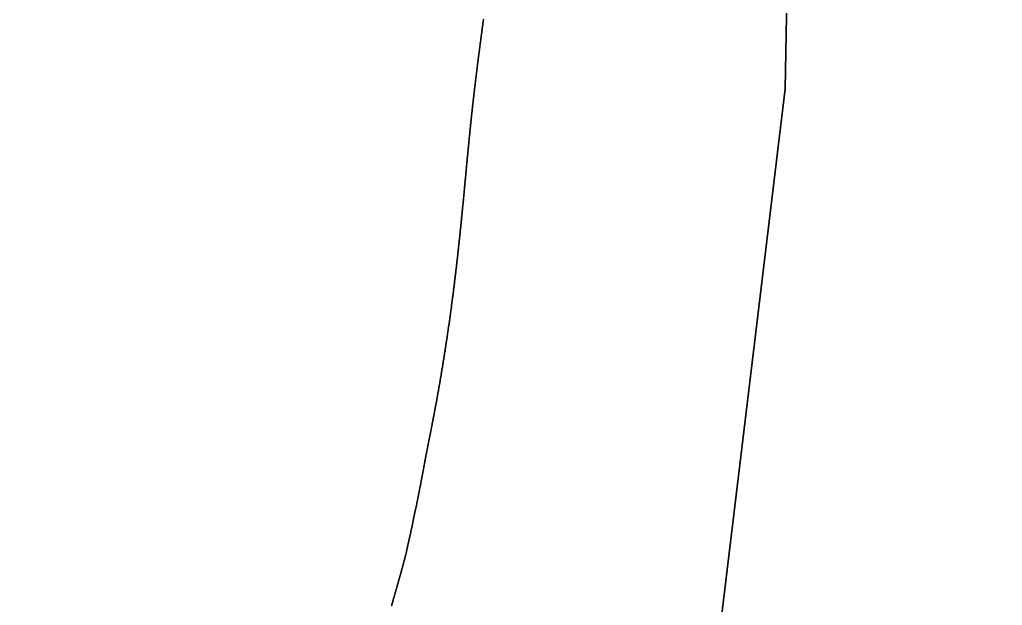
# Model space of a CAD drawing. Header units: inches. Extents: x 130170 to 284068, y 377793 to 804530.
# Drawn here: x 260626.3 to 260714.5, y 746556.4 to 746608.9 of the extents above; entities that cross this region are included whole.
import ezdxf

# ---------------------------------------------------------------- set-up
doc = ezdxf.new("R2010")
doc.units = ezdxf.units.IN
doc.header["$MEASUREMENT"] = 0
doc.layers.add('muni_il', color=7, linetype='Continuous')

msp = doc.modelspace()

# ---------------------------------------------------------------- linework, layer by layer
at = {"layer": 'muni_il'}
for points in [[(260754.781, 747530.375), (260754.516, 747438.375), (260754.219, 747328.938), (260744.016, 747241.375), (260757.781, 747179.188), (260746.219, 746984), (260731.625, 746822.375), (260701.984, 746720.062), (260696.672, 746692.375), (260695.016, 746602.75), (260685.453, 746523.188), (260656.688, 746406.938), (260626.344, 746302.5), (260639.141, 746300.188), (260650.062, 746297.125), (260662.125, 746293.125), (260756.85, 746272.963), (260806.032, 746262.021), (261717.828, 746059.438), (261715.418, 746000.168), (261660.703, 744654.562)], [(261660.703, 744654.562), (261715.418, 746000.168), (261717.828, 746059.438), (260806.032, 746262.021), (260756.85, 746272.963), (260662.125, 746293.125), (260650.062, 746297.125), (260639.141, 746300.188), (260626.344, 746302.5), (260656.688, 746406.938), (260685.453, 746523.188), (260695.016, 746602.75), (260696.672, 746692.375), (260701.984, 746720.062), (260731.625, 746822.375), (260746.219, 746984), (260757.781, 747179.188), (260744.016, 747241.375), (260754.219, 747328.938), (260754.516, 747438.375), (260754.781, 747530.375)], [(260659.718, 746556.351), (260659.728, 746556.387), (260659.738, 746556.423), (260659.748, 746556.46), (260659.758, 746556.496), (260659.768, 746556.532), (260659.778, 746556.568), (260659.788, 746556.605), (260659.798, 746556.641), (260659.808, 746556.678), (260659.818, 746556.714), (260659.828, 746556.751), (260659.839, 746556.787), (260659.849, 746556.824), (260659.859, 746556.861), (260659.869, 746556.898), (260659.88, 746556.935), (260659.89, 746556.972), (260659.9, 746557.009), (260659.911, 746557.046), (260659.921, 746557.083), (260659.932, 746557.121), (260659.942, 746557.158), (260659.953, 746557.196), (260659.963, 746557.233), (260659.974, 746557.271), (260659.984, 746557.309), (260659.995, 746557.346), (260660.006, 746557.384), (260660.016, 746557.422), (260660.027, 746557.461), (260660.038, 746557.499), (260660.049, 746557.537), (260660.059, 746557.576), (260660.07, 746557.614), (260660.081, 746557.653), (260660.092, 746557.691), (260660.103, 746557.73), (260660.114, 746557.769), (260660.125, 746557.808), (260660.136, 746557.848), (260660.147, 746557.887), (260660.158, 746557.927), (260660.17, 746557.966), (260660.181, 746558.006), (260660.192, 746558.046), (260660.204, 746558.086), (260660.215, 746558.126), (260660.226, 746558.167), (260660.238, 746558.207), (260660.249, 746558.248), (260660.261, 746558.288), (260660.273, 746558.329), (260660.284, 746558.37), (260660.296, 746558.411), (260660.308, 746558.453), (260660.319, 746558.494), (260660.331, 746558.536), (260660.343, 746558.578), (260660.355, 746558.62), (260660.367, 746558.662), (260660.378, 746558.704), (260660.39, 746558.746), (260660.402, 746558.788), (260660.414, 746558.831), (260660.426, 746558.873), (260660.439, 746558.916), (260660.451, 746558.958), (260660.463, 746559.001), (260660.475, 746559.043), (260660.487, 746559.086), (260660.499, 746559.129), (260660.511, 746559.171), (260660.523, 746559.214), (260660.535, 746559.256), (260660.547, 746559.298), (260660.559, 746559.34), (260660.571, 746559.382), (260660.879, 746560.499), (260660.987, 746560.962), (260661.038, 746561.186), (260661.088, 746561.405), (260661.137, 746561.619), (260661.184, 746561.829), (260661.23, 746562.033), (260661.275, 746562.233), (260661.318, 746562.428), (260661.36, 746562.619), (260661.401, 746562.805), (260661.441, 746562.987), (260661.48, 746563.164), (260661.517, 746563.337), (260661.554, 746563.506), (260661.589, 746563.671), (260661.623, 746563.832), (260661.657, 746563.989), (260661.689, 746564.142), (260661.721, 746564.292), (260661.752, 746564.437), (260661.781, 746564.58), (260661.81, 746564.718), (260661.838, 746564.854), (260661.866, 746564.986), (260661.892, 746565.115), (260661.918, 746565.24), (260661.943, 746565.363), (260661.967, 746565.482), (260661.991, 746565.599), (260662.014, 746565.713), (260662.037, 746565.824), (260662.058, 746565.933), (260662.079, 746566.039), (260662.1, 746566.142), (260662.12, 746566.243), (260662.14, 746566.341), (260662.158, 746566.438), (260662.177, 746566.532), (260662.195, 746566.623), (260662.213, 746566.713), (260662.23, 746566.8), (260662.246, 746566.886), (260662.262, 746566.969), (260662.278, 746567.051), (260662.293, 746567.131), (260662.309, 746567.209), (260662.323, 746567.285), (260662.337, 746567.36), (260662.351, 746567.433), (260662.365, 746567.505), (260662.378, 746567.575), (260662.391, 746567.643), (260662.404, 746567.71), (260662.416, 746567.776), (260662.428, 746567.84), (260662.44, 746567.903), (260662.452, 746567.965), (260662.463, 746568.026), (260662.474, 746568.085), (260662.485, 746568.143), (260662.496, 746568.201), (260662.506, 746568.257), (260662.516, 746568.312), (260662.526, 746568.366), (260662.536, 746568.42), (260662.546, 746568.472), (260662.556, 746568.524), (260662.565, 746568.575), (260662.574, 746568.625), (260662.583, 746568.674), (260662.592, 746568.722), (260662.601, 746568.77), (260662.61, 746568.817), (260662.619, 746568.864), (260662.627, 746568.91), (260662.636, 746568.956), (260662.644, 746569), (260662.652, 746569.045), (260662.66, 746569.089), (260662.668, 746569.133), (260662.676, 746569.176), (260662.684, 746569.219), (260662.692, 746569.261), (260662.7, 746569.304), (260662.708, 746569.346), (260662.716, 746569.387), (260662.724, 746569.429), (260662.731, 746569.47), (260662.739, 746569.511), (260662.747, 746569.552), (260662.755, 746569.593), (260662.762, 746569.634), (260662.77, 746569.675), (260662.778, 746569.715), (260662.786, 746569.756), (260662.793, 746569.797), (260662.801, 746569.838), (260662.809, 746569.879), (260662.817, 746569.92), (260662.825, 746569.961), (260662.833, 746570.002), (260662.841, 746570.043), (260662.849, 746570.085), (260662.857, 746570.126), (260662.865, 746570.169), (260662.873, 746570.211), (260662.882, 746570.253), (260662.89, 746570.296), (260662.899, 746570.339), (260662.907, 746570.383), (260662.916, 746570.427), (260662.925, 746570.471), (260662.933, 746570.516), (260662.942, 746570.561), (260662.951, 746570.606), (260662.96, 746570.652), (260662.97, 746570.698), (260662.979, 746570.745), (260662.988, 746570.793), (260662.998, 746570.841), (260663.008, 746570.889), (260663.017, 746570.938), (260663.027, 746570.988), (260663.037, 746571.038), (260663.047, 746571.088), (260663.057, 746571.14), (260663.068, 746571.192), (260663.078, 746571.244), (260663.089, 746571.297), (260663.1, 746571.351), (260663.11, 746571.406), (260663.121, 746571.461), (260663.132, 746571.517), (260663.144, 746571.573), (260663.155, 746571.631), (260663.167, 746571.689), (260663.178, 746571.747), (260663.19, 746571.807), (260663.202, 746571.867), (260663.214, 746571.928), (260663.226, 746571.989), (260663.238, 746572.052), (260663.251, 746572.115), (260663.263, 746572.179), (260663.276, 746572.243), (260663.289, 746572.309), (260663.302, 746572.375), (260663.315, 746572.442), (260663.328, 746572.51), (260663.342, 746572.578), (260663.355, 746572.647), (260663.369, 746572.717), (260663.382, 746572.788), (260663.396, 746572.86), (260663.41, 746572.932), (260663.424, 746573.005), (260663.438, 746573.079), (260663.453, 746573.154), (260663.467, 746573.229), (260663.482, 746573.306), (260663.496, 746573.383), (260663.511, 746573.46), (260663.526, 746573.539), (260663.541, 746573.618), (260663.556, 746573.698), (260663.571, 746573.779), (260663.587, 746573.861), (260663.602, 746573.943), (260663.618, 746574.026), (260663.633, 746574.11), (260663.649, 746574.194), (260663.665, 746574.279), (260663.681, 746574.365), (260663.696, 746574.452), (260663.713, 746574.539), (260663.729, 746574.627), (260663.745, 746574.715), (260663.761, 746574.805), (260663.778, 746574.895), (260663.794, 746574.985), (260663.81, 746575.076), (260663.827, 746575.168), (260663.843, 746575.261), (260663.86, 746575.354), (260663.877, 746575.447), (260663.894, 746575.542), (260663.91, 746575.637), (260663.927, 746575.732), (260663.944, 746575.828), (260663.961, 746575.925), (260663.978, 746576.022), (260663.995, 746576.119), (260664.012, 746576.217), (260664.029, 746576.316), (260664.046, 746576.415), (260664.063, 746576.515), (260664.08, 746576.615), (260664.098, 746576.715), (260664.115, 746576.816), (260664.132, 746576.918), (260664.149, 746577.019), (260664.166, 746577.122), (260664.184, 746577.224), (260664.201, 746577.327), (260664.218, 746577.431), (260664.235, 746577.534), (260664.252, 746577.639), (260664.269, 746577.743), (260664.287, 746577.848), (260664.304, 746577.953), (260664.321, 746578.058), (260664.338, 746578.164), (260664.355, 746578.27), (260664.372, 746578.376), (260664.389, 746578.483), (260664.406, 746578.59), (260664.424, 746578.697), (260664.441, 746578.804), (260664.457, 746578.911), (260664.474, 746579.019), (260664.491, 746579.126), (260664.508, 746579.234), (260664.525, 746579.343), (260664.542, 746579.451), (260664.558, 746579.559), (260664.575, 746579.668), (260664.592, 746579.776), (260664.608, 746579.885), (260664.625, 746579.994), (260664.641, 746580.103), (260664.657, 746580.212), (260664.674, 746580.321), (260664.69, 746580.43), (260664.706, 746580.539), (260664.722, 746580.648), (260664.739, 746580.758), (260664.755, 746580.867), (260664.771, 746580.976), (260664.786, 746581.085), (260664.802, 746581.194), (260664.818, 746581.304), (260664.834, 746581.413), (260664.849, 746581.522), (260664.865, 746581.631), (260664.88, 746581.74), (260664.896, 746581.849), (260664.911, 746581.957), (260664.926, 746582.066), (260664.941, 746582.175), (260664.957, 746582.283), (260664.972, 746582.391), (260664.986, 746582.5), (260665.001, 746582.608), (260665.016, 746582.716), (260665.031, 746582.823), (260665.045, 746582.931), (260665.06, 746583.038), (260665.074, 746583.146), (260665.089, 746583.253), (260665.103, 746583.36), (260665.117, 746583.467), (260665.131, 746583.573), (260665.145, 746583.68), (260665.159, 746583.786), (260665.173, 746583.892), (260665.187, 746583.998), (260665.2, 746584.103), (260665.214, 746584.208), (260665.227, 746584.313), (260665.241, 746584.418), (260665.254, 746584.523), (260665.267, 746584.627), (260665.28, 746584.731), (260665.293, 746584.835), (260665.306, 746584.939), (260665.319, 746585.042), (260665.332, 746585.145), (260665.345, 746585.248), (260665.357, 746585.35), (260665.37, 746585.452), (260665.382, 746585.554), (260665.395, 746585.656), (260665.407, 746585.757), (260665.419, 746585.858), (260665.431, 746585.959), (260665.443, 746586.06), (260665.455, 746586.16), (260665.467, 746586.26), (260665.479, 746586.359), (260665.491, 746586.459), (260665.502, 746586.558), (260665.514, 746586.656), (260665.525, 746586.755), (260665.537, 746586.853), (260665.548, 746586.951), (260665.559, 746587.048), (260665.57, 746587.145), (260665.581, 746587.242), (260665.592, 746587.339), (260665.603, 746587.435), (260665.614, 746587.531), (260665.625, 746587.627), (260665.635, 746587.722), (260665.646, 746587.817), (260665.657, 746587.912), (260665.667, 746588.006), (260665.677, 746588.1), (260665.688, 746588.194), (260665.698, 746588.287), (260665.708, 746588.38), (260665.718, 746588.473), (260665.728, 746588.566), (260665.738, 746588.658), (260665.748, 746588.75), (260665.758, 746588.841), (260665.768, 746588.933), (260665.777, 746589.024), (260665.787, 746589.114), (260665.797, 746589.205), (260665.806, 746589.295), (260665.816, 746589.385), (260665.825, 746589.474), (260665.834, 746589.563), (260665.844, 746589.652), (260665.853, 746589.741), (260665.862, 746589.829), (260665.871, 746589.917), (260665.88, 746590.005), (260665.889, 746590.092), (260665.898, 746590.18), (260665.907, 746590.266), (260665.916, 746590.353), (260665.925, 746590.439), (260665.933, 746590.525), (260665.942, 746590.611), (260665.951, 746590.697), (260665.959, 746590.782), (260665.968, 746590.867), (260665.976, 746590.951), (260665.985, 746591.036), (260665.993, 746591.12), (260666.001, 746591.204), (260666.01, 746591.287), (260666.018, 746591.37), (260666.026, 746591.454), (260666.034, 746591.536), (260666.042, 746591.619), (260666.051, 746591.701), (260666.059, 746591.783), (260666.067, 746591.865), (260666.074, 746591.946), (260666.082, 746592.028), (260666.09, 746592.109), (260666.098, 746592.189), (260666.106, 746592.27), (260666.114, 746592.35), (260666.122, 746592.43), (260666.129, 746592.51), (260666.137, 746592.59), (260666.145, 746592.669), (260666.152, 746592.748), (260666.16, 746592.827), (260666.167, 746592.906), (260666.175, 746592.984), (260666.182, 746593.062), (260666.19, 746593.14), (260666.197, 746593.218), (260666.204, 746593.296), (260666.212, 746593.373), (260666.219, 746593.45), (260666.226, 746593.527), (260666.234, 746593.603), (260666.241, 746593.68), (260666.248, 746593.756), (260666.255, 746593.832), (260666.263, 746593.908), (260666.27, 746593.983), (260666.277, 746594.059), (260666.284, 746594.134), (260666.291, 746594.209), (260666.298, 746594.284), (260666.305, 746594.358), (260666.312, 746594.432), (260666.319, 746594.506), (260666.326, 746594.58), (260666.333, 746594.654), (260666.34, 746594.728), (260666.347, 746594.801), (260666.354, 746594.874), (260666.361, 746594.947), (260666.368, 746595.02), (260666.374, 746595.092), (260666.381, 746595.165), (260666.388, 746595.237), (260666.395, 746595.309), (260666.401, 746595.381), (260666.408, 746595.452), (260666.415, 746595.524), (260666.422, 746595.595), (260666.428, 746595.666), (260666.435, 746595.737), (260666.442, 746595.807), (260666.448, 746595.878), (260666.455, 746595.948), (260666.462, 746596.018), (260666.468, 746596.088), (260666.475, 746596.158), (260666.482, 746596.227), (260666.488, 746596.296), (260666.495, 746596.366), (260666.501, 746596.435), (260666.508, 746596.504), (260666.514, 746596.572), (260666.521, 746596.641), (260666.527, 746596.709), (260666.534, 746596.777), (260666.541, 746596.845), (260666.547, 746596.913), (260666.553, 746596.98), (260666.56, 746597.048), (260666.566, 746597.115), (260666.573, 746597.182), (260666.579, 746597.249), (260666.586, 746597.316), (260666.592, 746597.383), (260666.599, 746597.449), (260666.605, 746597.515), (260666.611, 746597.581), (260666.618, 746597.647), (260666.624, 746597.713), (260666.631, 746597.779), (260666.637, 746597.844), (260666.643, 746597.909), (260666.65, 746597.975), (260666.656, 746598.04), (260666.663, 746598.104), (260666.669, 746598.169), (260666.675, 746598.233), (260666.682, 746598.298), (260666.688, 746598.362), (260666.694, 746598.426), (260666.701, 746598.49), (260666.707, 746598.554), (260666.713, 746598.617), (260666.72, 746598.681), (260666.726, 746598.744), (260666.732, 746598.807), (260666.739, 746598.87), (260666.745, 746598.933), (260666.751, 746598.996), (260666.758, 746599.059), (260666.764, 746599.121), (260666.77, 746599.183), (260666.777, 746599.245), (260666.783, 746599.307), (260666.789, 746599.369), (260666.796, 746599.431), (260666.802, 746599.493), (260666.808, 746599.554), (260666.815, 746599.616), (260666.821, 746599.677), (260666.827, 746599.738), (260666.834, 746599.799), (260666.84, 746599.86), (260666.846, 746599.921), (260666.853, 746599.982), (260666.859, 746600.042), (260666.866, 746600.103), (260666.872, 746600.163), (260666.878, 746600.223), (260666.885, 746600.283), (260666.891, 746600.343), (260666.897, 746600.403), (260666.904, 746600.463), (260666.91, 746600.523), (260666.917, 746600.582), (260666.923, 746600.642), (260666.929, 746600.701), (260666.936, 746600.761), (260666.942, 746600.82), (260666.949, 746600.879), (260666.955, 746600.938), (260666.961, 746600.997), (260666.968, 746601.056), (260666.974, 746601.115), (260666.981, 746601.173), (260666.987, 746601.232), (260666.994, 746601.291), (260667, 746601.349), (260667.007, 746601.408), (260667.013, 746601.466), (260667.02, 746601.524), (260667.026, 746601.582), (260667.033, 746601.641), (260667.039, 746601.699), (260667.046, 746601.757), (260667.053, 746601.815), (260667.059, 746601.873), (260667.066, 746601.931), (260667.072, 746601.989), (260667.079, 746602.046), (260667.086, 746602.104), (260667.092, 746602.162), (260667.099, 746602.22), (260667.106, 746602.277), (260667.112, 746602.335), (260667.119, 746602.393), (260667.126, 746602.45), (260667.132, 746602.508), (260667.139, 746602.565), (260667.146, 746602.623), (260667.152, 746602.68), (260667.159, 746602.738), (260667.166, 746602.795), (260667.173, 746602.852), (260667.18, 746602.91), (260667.186, 746602.967), (260667.193, 746603.025), (260667.2, 746603.082), (260667.207, 746603.14), (260667.214, 746603.197), (260667.221, 746603.254), (260667.228, 746603.312), (260667.235, 746603.369), (260667.242, 746603.427), (260667.249, 746603.484), (260667.256, 746603.542), (260667.263, 746603.599), (260667.27, 746603.657), (260667.277, 746603.714), (260667.284, 746603.772), (260667.291, 746603.83), (260667.298, 746603.887), (260667.305, 746603.945), (260667.312, 746604.003), (260667.319, 746604.06), (260667.326, 746604.118), (260667.333, 746604.176), (260667.341, 746604.234), (260667.348, 746604.292), (260667.355, 746604.35), (260667.362, 746604.408), (260667.37, 746604.466), (260667.377, 746604.524), (260667.384, 746604.582), (260667.392, 746604.64), (260667.399, 746604.698), (260667.406, 746604.756), (260667.414, 746604.815), (260667.421, 746604.873), (260667.428, 746604.932), (260667.436, 746604.99), (260667.443, 746605.049), (260667.451, 746605.107), (260667.458, 746605.166), (260667.466, 746605.225), (260667.473, 746605.284), (260667.481, 746605.343), (260667.488, 746605.402), (260667.496, 746605.461), (260667.503, 746605.52), (260667.511, 746605.58), (260667.519, 746605.639), (260667.526, 746605.698), (260667.534, 746605.758), (260667.542, 746605.817), (260667.549, 746605.877), (260667.557, 746605.937), (260667.565, 746605.997), (260667.573, 746606.057), (260667.58, 746606.117), (260667.588, 746606.177), (260667.596, 746606.237), (260667.604, 746606.297), (260667.611, 746606.358), (260667.619, 746606.418), (260667.627, 746606.479), (260667.635, 746606.539), (260667.643, 746606.6), (260667.651, 746606.661), (260667.659, 746606.722), (260667.667, 746606.783), (260667.675, 746606.844), (260667.683, 746606.905), (260667.691, 746606.967), (260667.699, 746607.028), (260667.707, 746607.09), (260667.715, 746607.151), (260667.723, 746607.213), (260667.731, 746607.275), (260667.739, 746607.337), (260667.747, 746607.399), (260667.755, 746607.461), (260667.763, 746607.523), (260667.771, 746607.585), (260667.78, 746607.648), (260667.788, 746607.71), (260667.796, 746607.773), (260667.804, 746607.836), (260667.812, 746607.898), (260667.821, 746607.961), (260667.829, 746608.024), (260667.837, 746608.087), (260667.845, 746608.15), (260667.853, 746608.214), (260667.862, 746608.277), (260667.87, 746608.341), (260667.878, 746608.404), (260667.887, 746608.468), (260667.895, 746608.531), (260667.903, 746608.595), (260667.912, 746608.659), (260667.92, 746608.723), (260667.928, 746608.787), (260667.937, 746608.852), (260667.945, 746608.916), (260667.953, 746608.98)], [(260667.953, 746608.98), (260667.945, 746608.916), (260667.937, 746608.852), (260667.928, 746608.787), (260667.92, 746608.723), (260667.912, 746608.659), (260667.903, 746608.595), (260667.895, 746608.531), (260667.887, 746608.468), (260667.878, 746608.404), (260667.87, 746608.341), (260667.862, 746608.277), (260667.853, 746608.214), (260667.845, 746608.15), (260667.837, 746608.087), (260667.829, 746608.024), (260667.821, 746607.961), (260667.812, 746607.898), (260667.804, 746607.836), (260667.796, 746607.773), (260667.788, 746607.71), (260667.78, 746607.648), (260667.771, 746607.585), (260667.763, 746607.523), (260667.755, 746607.461), (260667.747, 746607.399), (260667.739, 746607.337), (260667.731, 746607.275), (260667.723, 746607.213), (260667.715, 746607.151), (260667.707, 746607.09), (260667.699, 746607.028), (260667.691, 746606.967), (260667.683, 746606.905), (260667.675, 746606.844), (260667.667, 746606.783), (260667.659, 746606.722), (260667.651, 746606.661), (260667.643, 746606.6), (260667.635, 746606.539), (260667.627, 746606.479), (260667.619, 746606.418), (260667.611, 746606.358), (260667.604, 746606.297), (260667.596, 746606.237), (260667.588, 746606.177), (260667.58, 746606.117), (260667.573, 746606.057), (260667.565, 746605.997), (260667.557, 746605.937), (260667.549, 746605.877), (260667.542, 746605.817), (260667.534, 746605.758), (260667.526, 746605.698), (260667.519, 746605.639), (260667.511, 746605.58), (260667.503, 746605.52), (260667.496, 746605.461), (260667.488, 746605.402), (260667.481, 746605.343), (260667.473, 746605.284), (260667.466, 746605.225), (260667.458, 746605.166), (260667.451, 746605.107), (260667.443, 746605.049), (260667.436, 746604.99), (260667.428, 746604.932), (260667.421, 746604.873), (260667.414, 746604.815), (260667.406, 746604.756), (260667.399, 746604.698), (260667.392, 746604.64), (260667.384, 746604.582), (260667.377, 746604.524), (260667.37, 746604.466), (260667.362, 746604.408), (260667.355, 746604.35), (260667.348, 746604.292), (260667.341, 746604.234), (260667.333, 746604.176), (260667.326, 746604.118), (260667.319, 746604.06), (260667.312, 746604.003), (260667.305, 746603.945), (260667.298, 746603.887), (260667.291, 746603.83), (260667.284, 746603.772), (260667.277, 746603.714), (260667.27, 746603.657), (260667.263, 746603.599), (260667.256, 746603.542), (260667.249, 746603.484), (260667.242, 746603.427), (260667.235, 746603.369), (260667.228, 746603.312), (260667.221, 746603.254), (260667.214, 746603.197), (260667.207, 746603.14), (260667.2, 746603.082), (260667.193, 746603.025), (260667.186, 746602.967), (260667.18, 746602.91), (260667.173, 746602.852), (260667.166, 746602.795), (260667.159, 746602.738), (260667.152, 746602.68), (260667.146, 746602.623), (260667.139, 746602.565), (260667.132, 746602.508), (260667.126, 746602.45), (260667.119, 746602.393), (260667.112, 746602.335), (260667.106, 746602.277), (260667.099, 746602.22), (260667.092, 746602.162), (260667.086, 746602.104), (260667.079, 746602.046), (260667.072, 746601.989), (260667.066, 746601.931), (260667.059, 746601.873), (260667.053, 746601.815), (260667.046, 746601.757), (260667.039, 746601.699), (260667.033, 746601.641), (260667.026, 746601.582), (260667.02, 746601.524), (260667.013, 746601.466), (260667.007, 746601.408), (260667, 746601.349), (260666.994, 746601.291), (260666.987, 746601.232), (260666.981, 746601.173), (260666.974, 746601.115), (260666.968, 746601.056), (260666.961, 746600.997), (260666.955, 746600.938), (260666.949, 746600.879), (260666.942, 746600.82), (260666.936, 746600.761), (260666.929, 746600.701), (260666.923, 746600.642), (260666.917, 746600.582), (260666.91, 746600.523), (260666.904, 746600.463), (260666.897, 746600.403), (260666.891, 746600.343), (260666.885, 746600.283), (260666.878, 746600.223), (260666.872, 746600.163), (260666.866, 746600.103), (260666.859, 746600.042), (260666.853, 746599.982), (260666.846, 746599.921), (260666.84, 746599.86), (260666.834, 746599.799), (260666.827, 746599.738), (260666.821, 746599.677), (260666.815, 746599.616), (260666.808, 746599.554), (260666.802, 746599.493), (260666.796, 746599.431), (260666.789, 746599.369), (260666.783, 746599.307), (260666.777, 746599.245), (260666.77, 746599.183), (260666.764, 746599.121), (260666.758, 746599.059), (260666.751, 746598.996), (260666.745, 746598.933), (260666.739, 746598.87), (260666.732, 746598.807), (260666.726, 746598.744), (260666.72, 746598.681), (260666.713, 746598.617), (260666.707, 746598.554), (260666.701, 746598.49), (260666.694, 746598.426), (260666.688, 746598.362), (260666.682, 746598.298), (260666.675, 746598.233), (260666.669, 746598.169), (260666.663, 746598.104), (260666.656, 746598.04), (260666.65, 746597.975), (260666.643, 746597.909), (260666.637, 746597.844), (260666.631, 746597.779), (260666.624, 746597.713), (260666.618, 746597.647), (260666.611, 746597.581), (260666.605, 746597.515), (260666.599, 746597.449), (260666.592, 746597.383), (260666.586, 746597.316), (260666.579, 746597.249), (260666.573, 746597.182), (260666.566, 746597.115), (260666.56, 746597.048), (260666.553, 746596.98), (260666.547, 746596.913), (260666.541, 746596.845), (260666.534, 746596.777), (260666.527, 746596.709), (260666.521, 746596.641), (260666.514, 746596.572), (260666.508, 746596.504), (260666.501, 746596.435), (260666.495, 746596.366), (260666.488, 746596.296), (260666.482, 746596.227), (260666.475, 746596.158), (260666.468, 746596.088), (260666.462, 746596.018), (260666.455, 746595.948), (260666.448, 746595.878), (260666.442, 746595.807), (260666.435, 746595.737), (260666.428, 746595.666), (260666.422, 746595.595), (260666.415, 746595.524), (260666.408, 746595.452), (260666.401, 746595.381), (260666.395, 746595.309), (260666.388, 746595.237), (260666.381, 746595.165), (260666.374, 746595.092), (260666.368, 746595.02), (260666.361, 746594.947), (260666.354, 746594.874), (260666.347, 746594.801), (260666.34, 746594.728), (260666.333, 746594.654), (260666.326, 746594.58), (260666.319, 746594.506), (260666.312, 746594.432), (260666.305, 746594.358), (260666.298, 746594.284), (260666.291, 746594.209), (260666.284, 746594.134), (260666.277, 746594.059), (260666.27, 746593.983), (260666.263, 746593.908), (260666.255, 746593.832), (260666.248, 746593.756), (260666.241, 746593.68), (260666.234, 746593.603), (260666.226, 746593.527), (260666.219, 746593.45), (260666.212, 746593.373), (260666.204, 746593.296), (260666.197, 746593.218), (260666.19, 746593.14), (260666.182, 746593.062), (260666.175, 746592.984), (260666.167, 746592.906), (260666.16, 746592.827), (260666.152, 746592.748), (260666.145, 746592.669), (260666.137, 746592.59), (260666.129, 746592.51), (260666.122, 746592.43), (260666.114, 746592.35), (260666.106, 746592.27), (260666.098, 746592.189), (260666.09, 746592.109), (260666.082, 746592.028), (260666.074, 746591.946), (260666.067, 746591.865), (260666.059, 746591.783), (260666.051, 746591.701), (260666.042, 746591.619), (260666.034, 746591.536), (260666.026, 746591.454), (260666.018, 746591.37), (260666.01, 746591.287), (260666.001, 746591.204), (260665.993, 746591.12), (260665.985, 746591.036), (260665.976, 746590.951), (260665.968, 746590.867), (260665.959, 746590.782), (260665.951, 746590.697), (260665.942, 746590.611), (260665.933, 746590.525), (260665.925, 746590.439), (260665.916, 746590.353), (260665.907, 746590.266), (260665.898, 746590.18), (260665.889, 746590.092), (260665.88, 746590.005), (260665.871, 746589.917), (260665.862, 746589.829), (260665.853, 746589.741), (260665.844, 746589.652), (260665.834, 746589.563), (260665.825, 746589.474), (260665.816, 746589.385), (260665.806, 746589.295), (260665.797, 746589.205), (260665.787, 746589.114), (260665.777, 746589.024), (260665.768, 746588.933), (260665.758, 746588.841), (260665.748, 746588.75), (260665.738, 746588.658), (260665.728, 746588.566), (260665.718, 746588.473), (260665.708, 746588.38), (260665.698, 746588.287), (260665.688, 746588.194), (260665.677, 746588.1), (260665.667, 746588.006), (260665.657, 746587.912), (260665.646, 746587.817), (260665.635, 746587.722), (260665.625, 746587.627), (260665.614, 746587.531), (260665.603, 746587.435), (260665.592, 746587.339), (260665.581, 746587.242), (260665.57, 746587.145), (260665.559, 746587.048), (260665.548, 746586.951), (260665.537, 746586.853), (260665.525, 746586.755), (260665.514, 746586.656), (260665.502, 746586.558), (260665.491, 746586.459), (260665.479, 746586.359), (260665.467, 746586.26), (260665.455, 746586.16), (260665.443, 746586.06), (260665.431, 746585.959), (260665.419, 746585.858), (260665.407, 746585.757), (260665.395, 746585.656), (260665.382, 746585.554), (260665.37, 746585.452), (260665.357, 746585.35), (260665.345, 746585.248), (260665.332, 746585.145), (260665.319, 746585.042), (260665.306, 746584.939), (260665.293, 746584.835), (260665.28, 746584.731), (260665.267, 746584.627), (260665.254, 746584.523), (260665.241, 746584.418), (260665.227, 746584.313), (260665.214, 746584.208), (260665.2, 746584.103), (260665.187, 746583.998), (260665.173, 746583.892), (260665.159, 746583.786), (260665.145, 746583.68), (260665.131, 746583.573), (260665.117, 746583.467), (260665.103, 746583.36), (260665.089, 746583.253), (260665.074, 746583.146), (260665.06, 746583.038), (260665.045, 746582.931), (260665.031, 746582.823), (260665.016, 746582.716), (260665.001, 746582.608), (260664.986, 746582.5), (260664.972, 746582.391), (260664.957, 746582.283), (260664.941, 746582.175), (260664.926, 746582.066), (260664.911, 746581.957), (260664.896, 746581.849), (260664.88, 746581.74), (260664.865, 746581.631), (260664.849, 746581.522), (260664.834, 746581.413), (260664.818, 746581.304), (260664.802, 746581.194), (260664.786, 746581.085), (260664.771, 746580.976), (260664.755, 746580.867), (260664.739, 746580.758), (260664.722, 746580.648), (260664.706, 746580.539), (260664.69, 746580.43), (260664.674, 746580.321), (260664.657, 746580.212), (260664.641, 746580.103), (260664.625, 746579.994), (260664.608, 746579.885), (260664.592, 746579.776), (260664.575, 746579.668), (260664.558, 746579.559), (260664.542, 746579.451), (260664.525, 746579.343), (260664.508, 746579.234), (260664.491, 746579.126), (260664.474, 746579.019), (260664.457, 746578.911), (260664.441, 746578.804), (260664.424, 746578.697), (260664.406, 746578.59), (260664.389, 746578.483), (260664.372, 746578.376), (260664.355, 746578.27), (260664.338, 746578.164), (260664.321, 746578.058), (260664.304, 746577.953), (260664.287, 746577.848), (260664.269, 746577.743), (260664.252, 746577.639), (260664.235, 746577.534), (260664.218, 746577.431), (260664.201, 746577.327), (260664.184, 746577.224), (260664.166, 746577.122), (260664.149, 746577.019), (260664.132, 746576.918), (260664.115, 746576.816), (260664.098, 746576.715), (260664.08, 746576.615), (260664.063, 746576.515), (260664.046, 746576.415), (260664.029, 746576.316), (260664.012, 746576.217), (260663.995, 746576.119), (260663.978, 746576.022), (260663.961, 746575.925), (260663.944, 746575.828), (260663.927, 746575.732), (260663.91, 746575.637), (260663.894, 746575.542), (260663.877, 746575.447), (260663.86, 746575.354), (260663.843, 746575.261), (260663.827, 746575.168), (260663.81, 746575.076), (260663.794, 746574.985), (260663.778, 746574.895), (260663.761, 746574.805), (260663.745, 746574.715), (260663.729, 746574.627), (260663.713, 746574.539), (260663.696, 746574.452), (260663.681, 746574.365), (260663.665, 746574.279), (260663.649, 746574.194), (260663.633, 746574.11), (260663.618, 746574.026), (260663.602, 746573.943), (260663.587, 746573.861), (260663.571, 746573.779), (260663.556, 746573.698), (260663.541, 746573.618), (260663.526, 746573.539), (260663.511, 746573.46), (260663.496, 746573.383), (260663.482, 746573.306), (260663.467, 746573.229), (260663.453, 746573.154), (260663.438, 746573.079), (260663.424, 746573.005), (260663.41, 746572.932), (260663.396, 746572.86), (260663.382, 746572.788), (260663.369, 746572.717), (260663.355, 746572.647), (260663.342, 746572.578), (260663.328, 746572.51), (260663.315, 746572.442), (260663.302, 746572.375), (260663.289, 746572.309), (260663.276, 746572.243), (260663.263, 746572.179), (260663.251, 746572.115), (260663.238, 746572.052), (260663.226, 746571.989), (260663.214, 746571.928), (260663.202, 746571.867), (260663.19, 746571.807), (260663.178, 746571.747), (260663.167, 746571.689), (260663.155, 746571.631), (260663.144, 746571.573), (260663.132, 746571.517), (260663.121, 746571.461), (260663.11, 746571.406), (260663.1, 746571.351), (260663.089, 746571.297), (260663.078, 746571.244), (260663.068, 746571.192), (260663.057, 746571.14), (260663.047, 746571.088), (260663.037, 746571.038), (260663.027, 746570.988), (260663.017, 746570.938), (260663.008, 746570.889), (260662.998, 746570.841), (260662.988, 746570.793), (260662.979, 746570.745), (260662.97, 746570.698), (260662.96, 746570.652), (260662.951, 746570.606), (260662.942, 746570.561), (260662.933, 746570.516), (260662.925, 746570.471), (260662.916, 746570.427), (260662.907, 746570.383), (260662.899, 746570.339), (260662.89, 746570.296), (260662.882, 746570.253), (260662.873, 746570.211), (260662.865, 746570.169), (260662.857, 746570.126), (260662.849, 746570.085), (260662.841, 746570.043), (260662.833, 746570.002), (260662.825, 746569.961), (260662.817, 746569.92), (260662.809, 746569.879), (260662.801, 746569.838), (260662.793, 746569.797), (260662.786, 746569.756), (260662.778, 746569.715), (260662.77, 746569.675), (260662.762, 746569.634), (260662.755, 746569.593), (260662.747, 746569.552), (260662.739, 746569.511), (260662.731, 746569.47), (260662.724, 746569.429), (260662.716, 746569.387), (260662.708, 746569.346), (260662.7, 746569.304), (260662.692, 746569.261), (260662.684, 746569.219), (260662.676, 746569.176), (260662.668, 746569.133), (260662.66, 746569.089), (260662.652, 746569.045), (260662.644, 746569), (260662.636, 746568.956), (260662.627, 746568.91), (260662.619, 746568.864), (260662.61, 746568.817), (260662.601, 746568.77), (260662.592, 746568.722), (260662.583, 746568.674), (260662.574, 746568.625), (260662.565, 746568.575), (260662.556, 746568.524), (260662.546, 746568.472), (260662.536, 746568.42), (260662.526, 746568.366), (260662.516, 746568.312), (260662.506, 746568.257), (260662.496, 746568.201), (260662.485, 746568.143), (260662.474, 746568.085), (260662.463, 746568.026), (260662.452, 746567.965), (260662.44, 746567.903), (260662.428, 746567.84), (260662.416, 746567.776), (260662.404, 746567.71), (260662.391, 746567.643), (260662.378, 746567.575), (260662.365, 746567.505), (260662.351, 746567.433), (260662.337, 746567.36), (260662.323, 746567.285), (260662.309, 746567.209), (260662.293, 746567.131), (260662.278, 746567.051), (260662.262, 746566.969), (260662.246, 746566.886), (260662.23, 746566.8), (260662.213, 746566.713), (260662.195, 746566.623), (260662.177, 746566.532), (260662.158, 746566.438), (260662.14, 746566.341), (260662.12, 746566.243), (260662.1, 746566.142), (260662.079, 746566.039), (260662.058, 746565.933), (260662.037, 746565.824), (260662.014, 746565.713), (260661.991, 746565.599), (260661.967, 746565.482), (260661.943, 746565.363), (260661.918, 746565.24), (260661.892, 746565.115), (260661.866, 746564.986), (260661.838, 746564.854), (260661.81, 746564.718), (260661.781, 746564.58), (260661.752, 746564.437), (260661.721, 746564.292), (260661.689, 746564.142), (260661.657, 746563.989), (260661.623, 746563.832), (260661.589, 746563.671), (260661.554, 746563.506), (260661.517, 746563.337), (260661.48, 746563.164), (260661.441, 746562.987), (260661.401, 746562.805), (260661.36, 746562.619), (260661.318, 746562.428), (260661.275, 746562.233), (260661.23, 746562.033), (260661.184, 746561.829), (260661.137, 746561.619), (260661.088, 746561.405), (260661.038, 746561.186), (260660.987, 746560.962), (260660.879, 746560.499), (260660.571, 746559.382), (260660.559, 746559.34), (260660.547, 746559.298), (260660.535, 746559.256), (260660.523, 746559.214), (260660.511, 746559.171), (260660.499, 746559.129), (260660.487, 746559.086), (260660.475, 746559.043), (260660.463, 746559.001), (260660.451, 746558.958), (260660.439, 746558.916), (260660.426, 746558.873), (260660.414, 746558.831), (260660.402, 746558.788), (260660.39, 746558.746), (260660.378, 746558.704), (260660.367, 746558.662), (260660.355, 746558.62), (260660.343, 746558.578), (260660.331, 746558.536), (260660.319, 746558.494), (260660.308, 746558.453), (260660.296, 746558.411), (260660.284, 746558.37), (260660.273, 746558.329), (260660.261, 746558.288), (260660.249, 746558.248), (260660.238, 746558.207), (260660.226, 746558.167), (260660.215, 746558.126), (260660.204, 746558.086), (260660.192, 746558.046), (260660.181, 746558.006), (260660.17, 746557.966), (260660.158, 746557.927), (260660.147, 746557.887), (260660.136, 746557.848), (260660.125, 746557.808), (260660.114, 746557.769), (260660.103, 746557.73), (260660.092, 746557.691), (260660.081, 746557.653), (260660.07, 746557.614), (260660.059, 746557.576), (260660.049, 746557.537), (260660.038, 746557.499), (260660.027, 746557.461), (260660.016, 746557.422), (260660.006, 746557.384), (260659.995, 746557.346), (260659.984, 746557.309), (260659.974, 746557.271), (260659.963, 746557.233), (260659.953, 746557.196), (260659.942, 746557.158), (260659.932, 746557.121), (260659.921, 746557.083), (260659.911, 746557.046), (260659.9, 746557.009), (260659.89, 746556.972), (260659.88, 746556.935), (260659.869, 746556.898), (260659.859, 746556.861), (260659.849, 746556.824), (260659.839, 746556.787), (260659.828, 746556.751), (260659.818, 746556.714), (260659.808, 746556.678), (260659.798, 746556.641), (260659.788, 746556.605), (260659.778, 746556.568), (260659.768, 746556.532), (260659.758, 746556.496), (260659.748, 746556.46), (260659.738, 746556.423), (260659.728, 746556.387), (260659.718, 746556.351)]]:
    msp.add_lwpolyline(points, dxfattribs=at)

doc.saveas('drawing.dxf')
